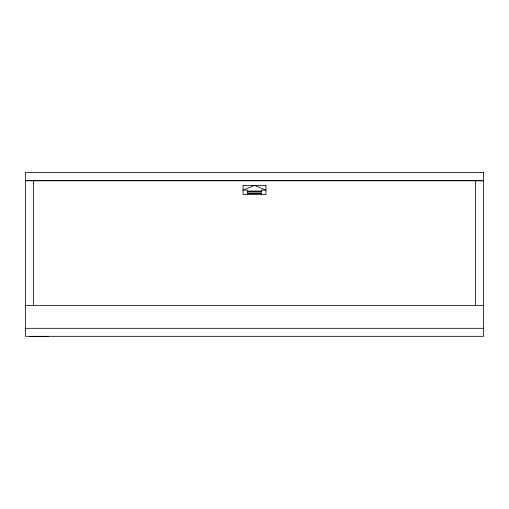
<?xml version="1.0" encoding="UTF-8"?>
<svg xmlns="http://www.w3.org/2000/svg" width="509" height="509" viewBox="0 0 509 509"><rect width="100%" height="100%" fill="white"/><g stroke="black" fill="none" stroke-linecap="round" stroke-linejoin="round"><path stroke-width="0.76" d="M25.45 180.574L483.55 180.574M25.45 180.803L483.55 180.803M25.45 305.406L483.55 305.406M25.45 328.311L483.55 328.311M29.846 336.443L42.54 336.443M42.762 336.443L48.17 336.443M475.533 180.803L475.533 305.311M261.302 194.546L261.302 193.535L247.52 193.535L247.52 194.546M33.467 180.803L33.467 305.311M254.5 185.384L243.047 190.169L247.52 190.169L247.52 191.066L261.302 191.066L261.302 190.169L265.952 190.169L254.5 185.384M483.55 172.557L25.45 172.557L25.45 336.328L483.55 336.328L483.55 172.557M265.952 185.384L243.047 185.384L243.047 194.546L265.952 194.546L265.952 185.384M261.302 191.505L247.52 191.505L247.52 192.949L261.302 192.949L261.302 191.505"/></g></svg>
